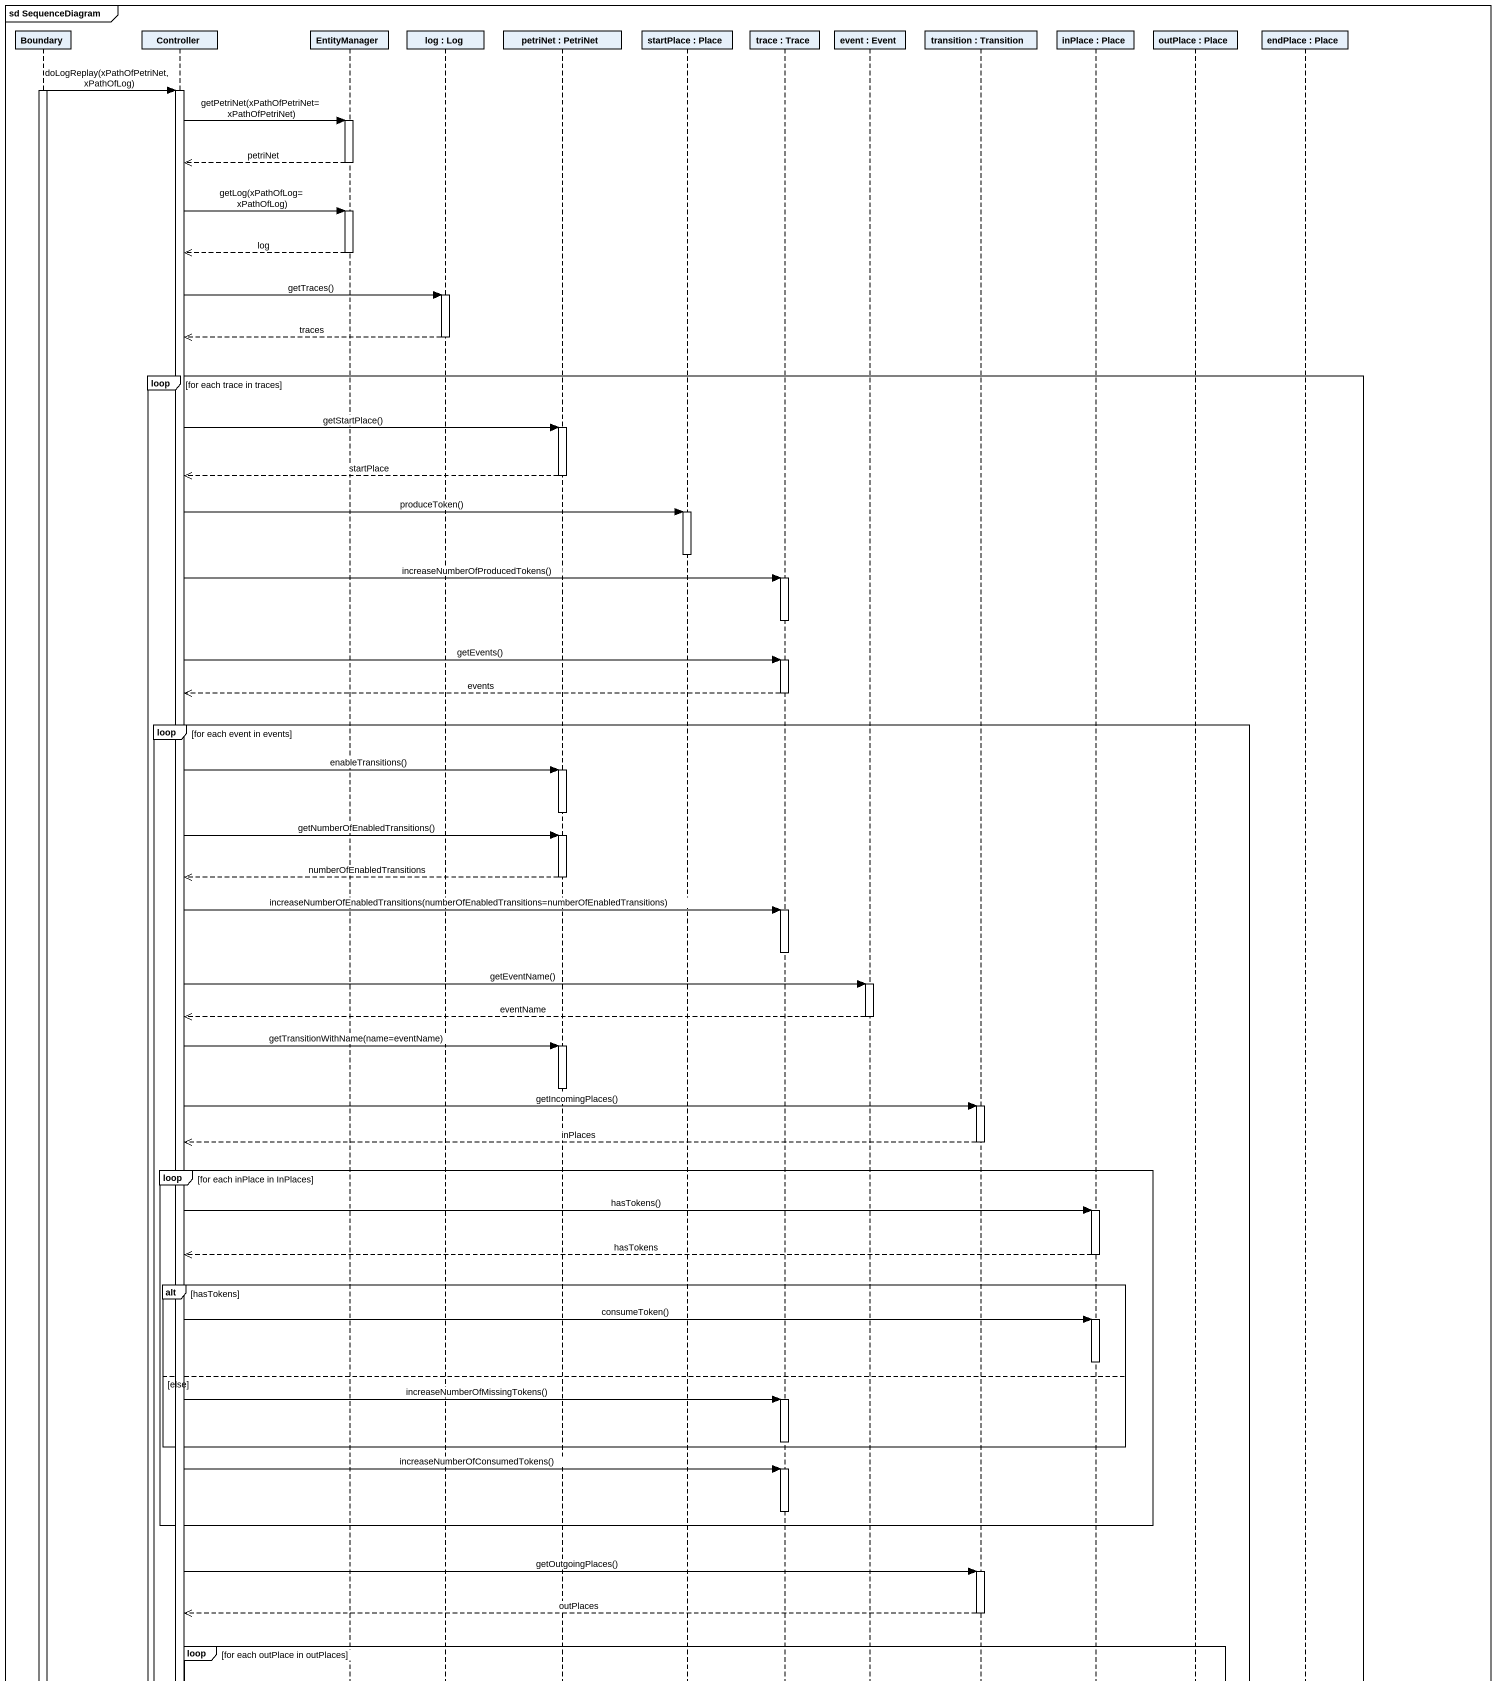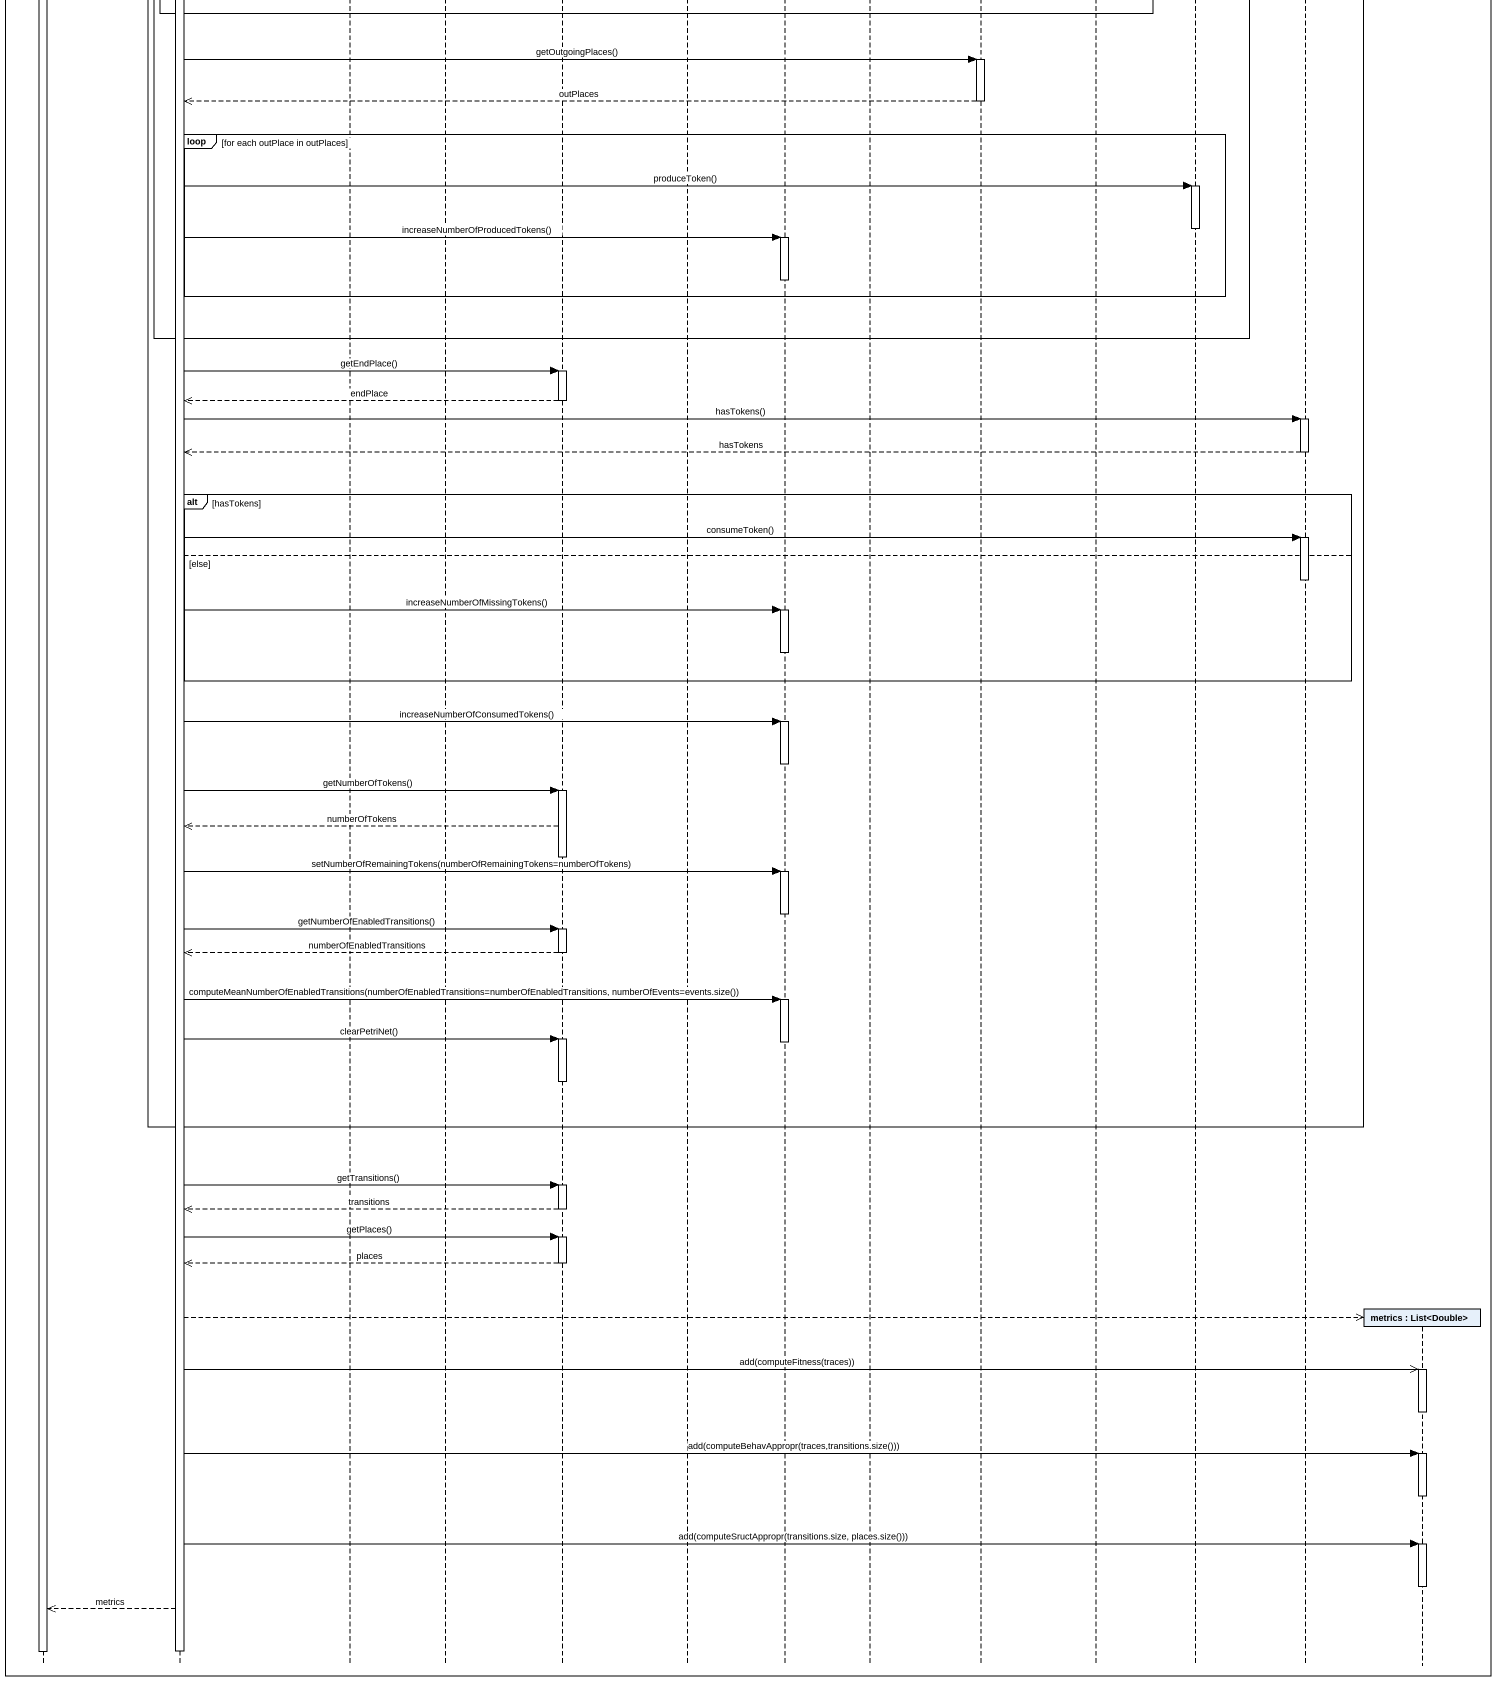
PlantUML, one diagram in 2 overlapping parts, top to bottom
@startuml
mainframe sd SequenceDiagram
hide footbox
participant "Boundary" as Boundary_
participant Controller
participant EntityManager
participant "log : Log" as log
participant "petriNet : PetriNet" as petriNet
participant "startPlace : Place" as startPlace
participant "trace : Trace" as trace
participant "event : Event" as event
participant "transition : Transition" as transition
participant "inPlace : Place" as inPlace
participant "outPlace : Place" as outPlace
participant "endPlace : Place" as endPlace
participant "metrics : List<Double>" as metrics

activate Boundary_
Boundary_ -> Controller : doLogReplay(xPathOfPetriNet, xPathOfLog)
activate Controller
Controller -> EntityManager : getPetriNet(xPathOfPetriNet= xPathOfPetriNet)
activate EntityManager
EntityManager -->> Controller : petriNet
deactivate EntityManager
Controller -> EntityManager : getLog(xPathOfLog= xPathOfLog)
activate EntityManager
EntityManager -->> Controller : log
deactivate EntityManager
Controller -> log : getTraces()
activate log
log -->> Controller : traces
deactivate log
loop for each trace in traces
  Controller -> petriNet : getStartPlace()
  activate petriNet
  petriNet -->> Controller : startPlace
  deactivate petriNet
  Controller -> startPlace : produceToken()
  activate startPlace
  deactivate startPlace
  Controller -> trace : increaseNumberOfProducedTokens()
  activate trace
  deactivate trace
  Controller -> trace : getEvents()
  activate trace
  trace -->> Controller : events
  deactivate trace
  loop for each event in events
    Controller -> petriNet : enableTransitions()
    activate petriNet
    deactivate petriNet
    Controller -> petriNet : getNumberOfEnabledTransitions()
    activate petriNet
    petriNet -->> Controller : numberOfEnabledTransitions
    deactivate petriNet
    Controller -> trace : increaseNumberOfEnabledTransitions(numberOfEnabledTransitions=numberOfEnabledTransitions)
    activate trace
    deactivate trace
    Controller -> event : getEventName()
    activate event
    event -->> Controller : eventName
    deactivate event
    Controller -> petriNet : getTransitionWithName(name=eventName)
    activate petriNet
    deactivate petriNet
    Controller -> transition : getIncomingPlaces()
    activate transition
    transition -->> Controller : inPlaces
    deactivate transition
    loop for each inPlace in InPlaces
      Controller -> inPlace : hasTokens()
      activate inPlace
      inPlace -->> Controller : hasTokens
      deactivate inPlace
      alt hasTokens
        Controller -> inPlace : consumeToken()
        activate inPlace
        deactivate inPlace
      else else
        Controller -> trace : increaseNumberOfMissingTokens()
        activate trace
        deactivate trace
      end
      Controller -> trace : increaseNumberOfConsumedTokens()
      activate trace
      deactivate trace
    end
    Controller -> transition : getOutgoingPlaces()
    activate transition
    transition -->> Controller : outPlaces
    deactivate transition
    loop for each outPlace in outPlaces
      Controller -> outPlace : produceToken()
      activate outPlace
      deactivate outPlace
      Controller -> trace : increaseNumberOfProducedTokens()
      activate trace
      deactivate trace
    end
  end
  Controller -> petriNet : getEndPlace()
  activate petriNet
  petriNet -->> Controller : endPlace
  deactivate petriNet
  Controller -> endPlace : hasTokens()
  activate endPlace
  endPlace -->> Controller : hasTokens
  deactivate endPlace
  alt hasTokens
    Controller -> endPlace : consumeToken()
    activate endPlace
  else else
    deactivate endPlace
    Controller -> trace : increaseNumberOfMissingTokens()
    activate trace
    deactivate trace
  end
  Controller -> trace : increaseNumberOfConsumedTokens()
  activate trace
  deactivate trace
  Controller -> petriNet : getNumberOfTokens()
  activate petriNet
  petriNet -->> Controller : numberOfTokens
  deactivate petriNet
  Controller -> trace : setNumberOfRemainingTokens(numberOfRemainingTokens=numberOfTokens)
  activate trace
  deactivate trace
  Controller -> petriNet : getNumberOfEnabledTransitions()
  activate petriNet
  petriNet -->> Controller : numberOfEnabledTransitions
  deactivate petriNet
  Controller -> trace : computeMeanNumberOfEnabledTransitions(numberOfEnabledTransitions=numberOfEnabledTransitions, numberOfEvents=events.size())
  activate trace
  Controller -> petriNet : clearPetriNet()
  activate petriNet
  deactivate trace
  deactivate petriNet
end
Controller -> petriNet : getTransitions()
activate petriNet
petriNet -->> Controller : transitions
deactivate petriNet
Controller -> petriNet : getPlaces()
activate petriNet
petriNet -->> Controller : places
deactivate petriNet
Controller -->> metrics **
Controller ->> metrics : add(computeFitness(traces))
activate metrics
deactivate metrics
Controller -> metrics : add(computeBehavAppropr(traces,transitions.size()))
activate metrics
deactivate metrics
Controller -> metrics : add(computeSructAppropr(transitions.size, places.size()))
activate metrics
deactivate metrics
Controller -->> Boundary_ : metrics
deactivate Controller
deactivate Boundary_
@enduml
